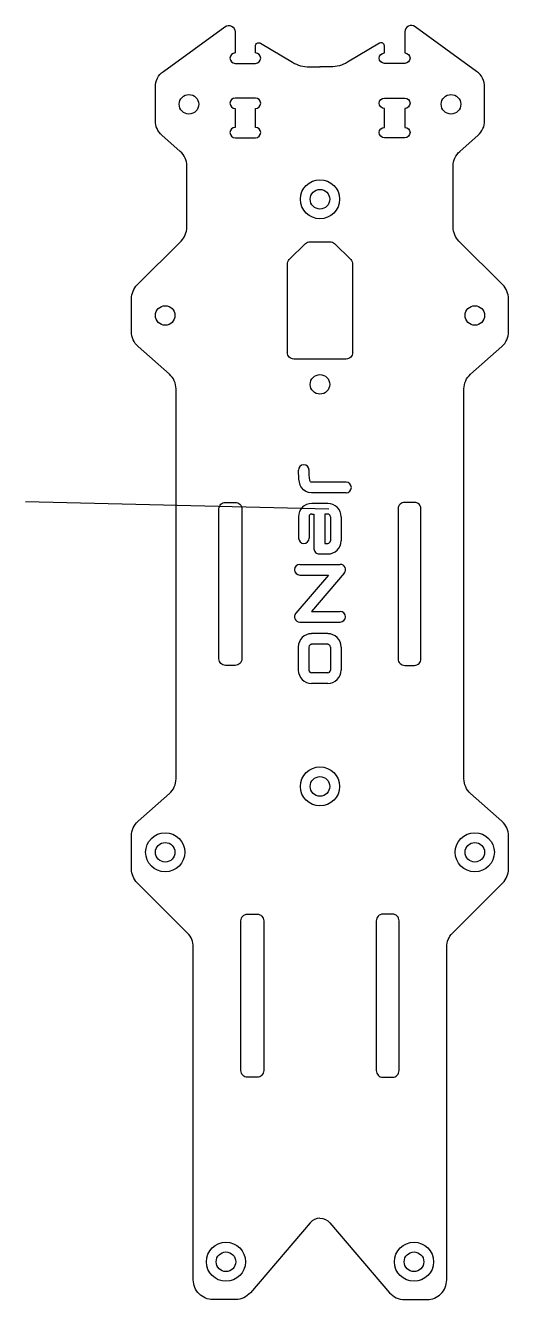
# Model space of a CAD drawing. Header units: millimetres. Extents: x 5 to 79, y 5 to 200.
import ezdxf

# ---------------------------------------------------------------- set-up
doc = ezdxf.new("R2010")
doc.units = ezdxf.units.MM
for name, color, linetype in [('COUNTERSINK', 7, 'Continuous'), ('CUT', 7, 'Continuous'), ('POCKET', 7, 'Continuous')]:
    doc.layers.add(name, color=color, linetype=linetype)

msp = doc.modelspace()

# ---------------------------------------------------------------- linework, layer by layer
at = {"layer": 'COUNTERSINK'}
for centre in [(50.13, 173.79), (50.13, 83.71), (26.41, 73.61), (73.86, 73.61), (35.72, 10.79), (64.54, 10.79)]:
    msp.add_circle(centre, 3, dxfattribs=at)
at = {"layer": 'CUT'}
msp.add_line((51.51, 126.24), (5, 127.35), dxfattribs=at)
for points in [[(50.13, 17.48, 0.219685), (48.61, 16.78), (39.47, 6.05, -0.219685), (37.19, 5), (33.72, 5, -0.414214), (30.72, 8), (30.72, 59.08, 0.198912), (29.84, 61.2), (22.13, 68.91, -0.198912), (21.25, 71.03), (21.25, 76.12, -0.214457), (22.26, 78.36), (27.06, 82.62, 0.214457), (28.07, 84.87), (28.07, 144.7, 0.214457), (27.06, 146.95), (22.26, 151.21, -0.214457), (21.25, 153.45), (21.25, 158.53, -0.198912), (22.13, 160.65), (28.84, 167.37, 0.198912), (29.72, 169.49), (29.72, 178.88, 0.214457), (28.71, 181.12), (25.9, 183.61, -0.214457), (24.9, 185.85), (24.9, 190.98, -0.240015), (26.13, 193.41), (35.55, 200.25, -0.612884), (37.13, 199.45), (37.13, 196.23, 1), (37.13, 194.63), (40.25, 194.63, 1), (40.25, 196.23), (40.25, 197.3, -0.58149), (41.01, 197.73), (45.94, 194.8, 0.134807), (48.49, 194.1), (50.15, 194.1)], [(50.13, 17.48, -0.219685), (51.66, 16.78), (60.8, 6.05, 0.219685), (63.08, 5), (66.55, 5, 0.414214), (69.55, 8), (69.55, 59.08, -0.198912), (70.43, 61.2), (78.14, 68.91, 0.198912), (79.02, 71.03), (79.02, 76.12, 0.214457), (78.01, 78.36), (73.21, 82.62, -0.214457), (72.2, 84.87), (72.2, 144.7, -0.214457), (73.21, 146.95), (78.01, 151.21, 0.214457), (79.02, 153.45), (79.02, 158.53, 0.198912), (78.14, 160.65), (71.43, 167.37, -0.198912), (70.55, 169.49), (70.55, 178.88, -0.214457), (71.56, 181.12), (74.36, 183.61, 0.214457), (75.37, 185.85), (75.37, 190.98, 0.240015), (74.14, 193.41), (64.72, 200.25, 0.612884), (63.13, 199.45), (63.13, 196.23, -1), (63.13, 194.63), (60.01, 194.63, -1), (60.01, 196.23), (60.01, 197.3, 0.58149), (59.26, 197.73), (54.33, 194.8, -0.134807), (51.78, 194.1), (50.11, 194.1)]]:
    msp.add_lwpolyline(points, format="xyb", dxfattribs=at)
for points in [[(40.25, 187.71, 1), (40.25, 189.31), (37.13, 189.31, 1), (37.13, 187.71), (37.13, 184.81, 1), (37.13, 183.21), (40.25, 183.21, 1), (40.25, 184.81)], [(60.01, 187.71, -1), (60.01, 189.31), (63.13, 189.31, -1), (63.13, 187.71), (63.13, 184.81, -1), (63.13, 183.21), (60.01, 183.21, -1), (60.01, 184.81)], [(48.6, 167.27), (51.67, 167.27, -0.198912), (52.38, 166.98), (54.84, 164.52, -0.198912), (55.13, 163.81), (55.13, 150.27, -0.414214), (54.13, 149.27), (46.13, 149.27, -0.414214), (45.13, 150.27), (45.13, 163.81, -0.198912), (45.43, 164.52), (47.89, 166.98, -0.198912)], [(35.65, 127.28), (37.15, 127.28, -0.414214), (38.15, 126.28), (38.15, 103.28, -0.414214), (37.15, 102.28), (35.65, 102.28, -0.414214), (34.65, 103.28), (34.65, 126.28, -0.414214)], [(64.61, 127.28), (63.11, 127.28, 0.414214), (62.11, 126.28), (62.11, 103.28, 0.414214), (63.11, 102.28), (64.61, 102.28, 0.414214), (65.61, 103.28), (65.61, 126.28, 0.414214)], [(39.01, 64.11), (40.51, 64.11, -0.414214), (41.51, 63.11), (41.51, 40.11, -0.414214), (40.51, 39.11), (39.01, 39.11, -0.414214), (38.01, 40.11), (38.01, 63.11, -0.414214)], [(61.26, 64.11), (59.76, 64.11, 0.414214), (58.76, 63.11), (58.76, 40.11, 0.414214), (59.76, 39.11), (61.26, 39.11, 0.414214), (62.26, 40.11), (62.26, 63.11, 0.414214)]]:
    msp.add_lwpolyline(points, format="xyb", close=True, dxfattribs=at)
for centre in [(30.05, 188.36), (70.21, 188.36), (50.13, 173.79), (26.41, 155.96), (73.86, 155.96), (50.13, 145.39), (50.13, 83.71), (26.41, 73.61), (73.86, 73.61), (35.72, 10.79), (64.54, 10.79)]:
    msp.add_circle(centre, 1.5, dxfattribs=at)
at = {"layer": 'POCKET'}
for p, q in [((51.32, 127.13), (48.87, 127.13)), ((46.83, 125.09), (46.83, 121.78)), ((48.46, 125.09), (48.46, 121.78)), ((51.73, 125.09), (51.73, 121.41)), ((53.36, 125.09), (53.36, 121.41)), ((46.85, 121.78), (46.83, 121.78)), ((47.04, 117.77), (53.23, 117.77)), ((53.85, 116.43), (48.81, 110.55)), ((48.81, 110.55), (53.23, 110.55)), ((51.32, 107.15), (48.85, 107.15)), ((46.8, 105.1), (46.8, 101.55)), ((48.44, 105.1), (48.44, 101.55)), ((51.32, 105.51), (48.85, 105.51)), ((51.73, 105.1), (51.73, 101.55)), ((53.36, 105.1), (53.36, 101.55)), ((51.32, 101.14), (48.85, 101.14)), ((51.32, 99.5), (48.85, 99.5))]:
    msp.add_line(p, q, dxfattribs=at)
for points in [[(54.13, 128.74), (48.81, 128.74, -0.245066), (47.34, 129.51, -0.113399), (46.98, 130.41, -0.037158), (46.82, 132.23, -0.049183)], [(54.13, 130.37), (48.81, 130.37, -0.245066), (48.68, 130.44, -0.113399), (48.59, 130.66, -0.037158), (48.46, 132.25)], [(48.87, 125.5), (49.21, 125.5), (49.21, 120.18, 0.414214), (50.03, 119.37), (51.32, 119.37)], [(47.04, 116.14), (51.46, 116.14), (46.42, 110.27, 0.640968), (47.04, 108.92), (53.23, 108.92)]]:
    msp.add_lwpolyline(points, format="xyb", dxfattribs=at)
msp.add_lwpolyline([(51.32, 125.5), (50.85, 125.5), (50.85, 121), (51.32, 121)], dxfattribs=at)
for centre, radius, start, end in [((47.64, 132.24), 0.817, 0.5299, 180.5299), ((54.13, 129.56), 0.817, 270, 90), ((48.87, 125.09), 2.04, 90, 180), ((51.32, 125.09), 2.04, 0, 90), ((48.87, 125.09), 0.409, 90, 180), ((51.32, 125.09), 0.409, 0, 90), ((47.66, 121.78), 0.804, 180, 0), ((51.32, 121.41), 2.04, 270, 0), ((51.32, 121.41), 0.409, 270, 0), ((47.04, 116.96), 0.817, 90, 270), ((53.23, 116.96), 0.817, 319.3657, 90), ((53.23, 109.74), 0.817, 270, 90), ((48.85, 105.1), 2.04, 90, 180), ((51.32, 105.1), 2.04, 0, 90), ((48.85, 105.1), 0.409, 90, 180), ((51.32, 105.1), 0.409, 0, 90), ((48.85, 101.55), 2.04, 180, 270), ((48.85, 101.55), 0.409, 180, 270), ((51.32, 101.55), 2.04, 270, 0), ((51.32, 101.55), 0.409, 270, 0)]:
    msp.add_arc(centre, radius, start, end, dxfattribs=at)

doc.saveas('drawing.dxf')
